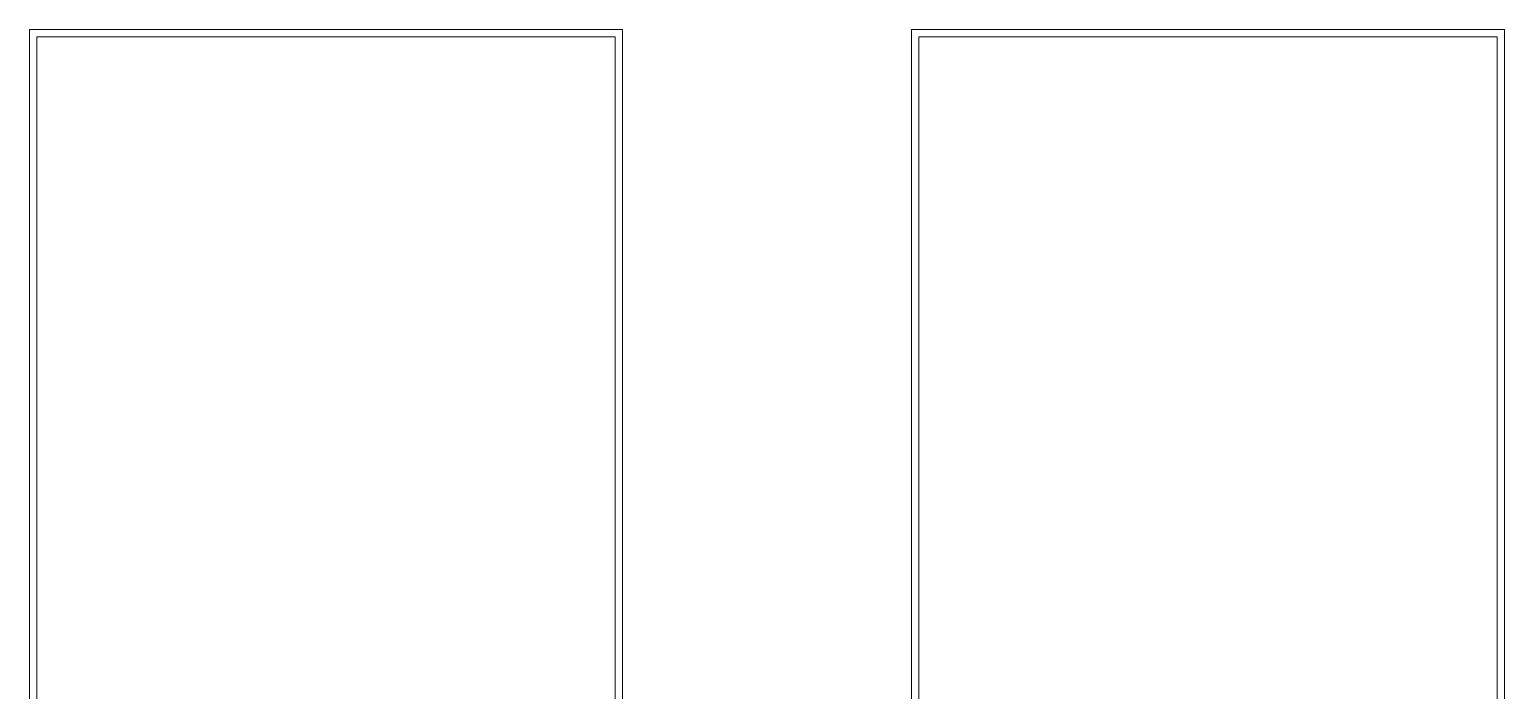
# Model space of a CAD drawing. Header units: millimetres. Extents: x 3212 to 6878, y 1640 to 3386.
# Drawn here: x 3251.63 to 3281.48, y 1719.69 to 1733.05 of the extents above; entities that cross this region are included whole.
import ezdxf

# ---------------------------------------------------------------- set-up
doc = ezdxf.new("R2010")
doc.units = ezdxf.units.MM
doc.header["$LTSCALE"] = 0.8
doc.layers.add('Arquitetura', color=8, linetype='Continuous', lineweight=9)

msp = doc.modelspace()

# ---------------------------------------------------------------- linework, layer by layer
at = {"layer": 'Arquitetura', "color": 8, "ltscale": 0.05}
for p, q in [((3251.632, 1733.054), (3263.632, 1733.054)), ((3251.632, 1703.054), (3251.632, 1733.054)), ((3251.782, 1706.204), (3251.782, 1732.904)), ((3251.782, 1732.904), (3263.482, 1732.904)), ((3263.482, 1703.704), (3263.482, 1732.904)), ((3263.632, 1703.554), (3263.632, 1733.054)), ((3269.479, 1733.054), (3281.479, 1733.054)), ((3269.479, 1703.054), (3269.479, 1733.054)), ((3269.629, 1706.204), (3269.629, 1732.904)), ((3269.629, 1732.904), (3281.329, 1732.904)), ((3281.329, 1703.704), (3281.329, 1732.904)), ((3281.479, 1703.554), (3281.479, 1733.054))]:
    msp.add_line(p, q, dxfattribs=at)

doc.saveas('drawing.dxf')
